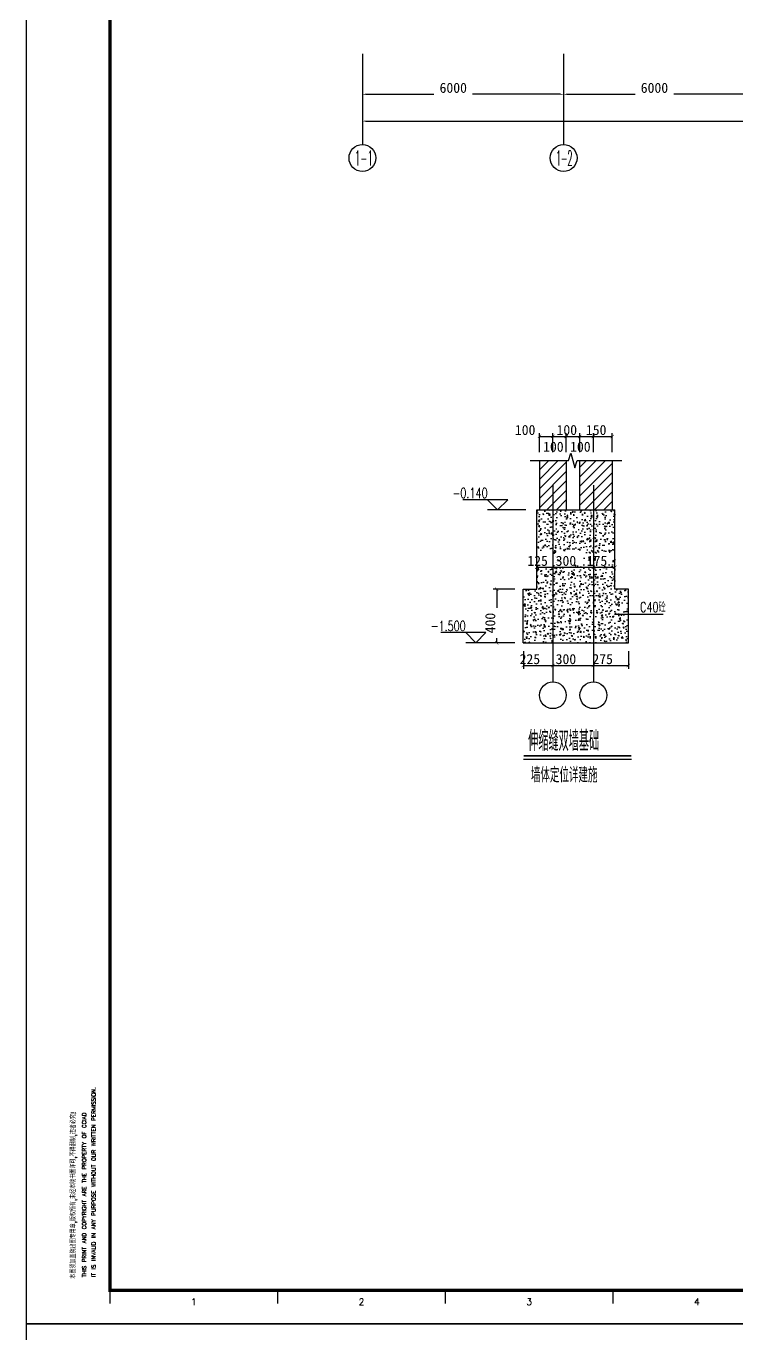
# Model space of a CAD drawing. Header units: inches. Extents: x 18712 to 314639, y 0 to 420500.
# Drawn here: x 18712 to 39906, y 252002 to 290995 of the extents above; entities that cross this region are included whole.
import ezdxf
from ezdxf.enums import TextEntityAlignment as Align
from ezdxf.lldxf.tags import DXFTag

# ---------------------------------------------------------------- set-up
doc = ezdxf.new("R2010")
doc.units = ezdxf.units.IN
doc.header["$LTSCALE"] = 1000
doc.header["$MEASUREMENT"] = 0
doc.layers.get('0').update_dxf_attribs({"true_color": 0xffffff})
for name, color, linetype, true_color in [('AXIS_TEXT', 7, 'Continuous', 0xffffff), ('BASE-JZ', 7, 'Continuous', 0xffffff), ('COLU-HATCH', 7, 'Continuous', 0x5b5b5b), ('DIM', 3, 'Continuous', 0x00ff00), ('DOTE', 1, 'DOTE', 0xff0000), ('HATCH', 7, 'Continuous', 0xd6d6d6), ('TEXT', 7, 'Continuous', 0xffffff), ('THIN', 7, 'Continuous', 0xffffff), ('TK', 7, 'Continuous', 0xffffff), ('ZG-图框层', 4, 'Continuous', 0x00ffff), ('文字', 7, 'Continuous', 0xffffff), ('粗线', 6, 'Continuous', 0xff00ff), ('细线', 7, 'Continuous', 0xffffff)]:
    doc.layers.add(name, color=color, linetype=linetype, true_color=true_color)
doc.styles.add('_TCH_AXIS', font='txt.shx', dxfattribs={"height": 0.2, "bigfont": 'GBCBIG.shx'})
doc.styles.add('CCIAD-图框(会签栏)', font='txt.shx', dxfattribs={"height": 0.2, "bigfont": 'gbcbig.shx'})
doc.styles.add('FromPkpm', font='txt.shx', dxfattribs={"height": 0.2, "bigfont": 'gbcbig.shx'})
doc.styles.add('ISOCP', font='txt.shx', dxfattribs={"height": 0.2, "bigfont": 'gbcbig.shx'})
doc.styles.add('TSSD_Label', font='txt.shx', dxfattribs={"height": 0.2, "bigfont": 'gbcbig.shx'})
doc.styles.add('TSSD_Norm', font='txt.shx', dxfattribs={"height": 0.2, "bigfont": 'gbcbig.shx'})
doc.styles.add('TSSD_Rein', font='txt.shx', dxfattribs={"height": 0.2, "bigfont": 'gbcbig.shx'})
tags = doc.linetypes.add('DOTE', pattern=[2.42, 2, -0.2, 0.02, -0.2]).pattern_tags.tags
tags[10:11] = [DXFTag(74, 4), DXFTag(75, 0), DXFTag(340, '0'), DXFTag(46, 0.0), DXFTag(50, 0.0), DXFTag(44, 0.0), DXFTag(45, 0.0)]
tags[8:9] = [DXFTag(74, 4), DXFTag(75, 0), DXFTag(340, '0'), DXFTag(46, 0.0), DXFTag(50, 0.0), DXFTag(44, 0.0), DXFTag(45, 0.0)]
tags[6:7] = [DXFTag(74, 4), DXFTag(75, 0), DXFTag(340, '0'), DXFTag(46, 0.0), DXFTag(50, 0.0), DXFTag(44, 0.0), DXFTag(45, 0.0)]
tags[4:5] = [DXFTag(74, 4), DXFTag(75, 0), DXFTag(340, '0'), DXFTag(46, 0.0), DXFTag(50, 0.0), DXFTag(44, 0.0), DXFTag(45, 0.0)]
doc.dimstyles.new('TSSD_100_100$0', dxfattribs={"dimtxt": 300, "dimasz": 100, "dimexe": 100, "dimexo": 250, "dimgap": 100, "dimtad": 1, "dimdec": 0, "dimzin": 0, "dimdsep": 46, "dimtxsty": 'Standard', "dimcen": 0, "dimclrd": 256, "dimclre": 256, "dimclrt": 7, "dimadec": 0, "dimazin": 0, "dimtfac": 1, "dimtdec": 4, "dimtix": 1, "dimtmove": 2, "dimatfit": 3, "dimfxl": 1, "dimtolj": 1, "dimtzin": 0, "dimarcsym": 0})
doc.dimstyles.new('TSSD_25_100', dxfattribs={"dimtxt": 300, "dimasz": 100, "dimexe": 100, "dimexo": 250, "dimgap": 100, "dimtad": 1, "dimdec": 0, "dimlfac": 0.25, "dimzin": 0, "dimdsep": 46, "dimtxsty": 'Standard', "dimblk": 'ARCHTICK', "dimblk1": 'ARCHTICK', "dimblk2": 'ARCHTICK', "dimcen": 0, "dimclrd": 256, "dimclre": 256, "dimclrt": 7, "dimadec": 0, "dimazin": 0, "dimtfac": 1, "dimtdec": 4, "dimtix": 1, "dimtmove": 2, "dimatfit": 3, "dimfxl": 1, "dimtolj": 1, "dimtzin": 0, "dimarcsym": 0})
pattern_1 = [(45, (-6046615.59, -1622455.47), (-141.421356, 141.421356), [])]
pattern_2 = [(50, (-6046615.6, -1624716.95), (358.630091, -31.376067), [37.5, -412.5]), (355, (-6046615.6, -1624716.95), (-69.375667, 376.096067), [30, -330]), (100.4514, (-6046585.7, -1624719.56), (289.25469, 344.719771), [31.870095, -350.571056]), (46.1842, (-6046615.6, -1624616.95), (533.620524, -82.759507), [56.25, -618.75]), (96.6356, (-6046571.1, -1624623.84), (467.331353, 487.058935), [47.805144, -525.8565]), (351.1842, (-6046615.6, -1624616.95), (467.330973, 487.0593), [45, -495]), (21, (-6046565.6, -1624641.95), (298.453526, -201.309445), [37.5, -412.5]), (326, (-6046565.6, -1624641.95), (121.657666, 362.575023), [30, -330]), (71.4514, (-6046540.72, -1624658.72), (420.111314, 161.265248), [31.870095, -350.571056]), (37.5, (-6046615.59, -1624716.95), (6.0799277, 166.446927), [0, -326, 0, -335, 0, -331.25]), (7.5, (-6046615.59, -1624716.95), (131.5347687, 197.205856), [0, -191, 0, -318.5, 0, -126.25]), (327.5, (-6046727.09, -1624716.95), (266.911218, -11.277436), [0, -125, 0, -390, 0, -517.5]), (317.5, (-6046777.1, -1624716.95), (291.593085, 50.052491), [0, -162.5, 0, -259, 0, -367.5])]

# ---------------------------------------------------------------- blocks, each defined once
blk = doc.blocks.new('*D361')
at = {"layer": 'Defpoints', "color": 0, "transparency": 16777216}
for p in [(28740, 290169), (34740, 290169), (34740, 288964)]:
    blk.add_point(p, dxfattribs=at)
at = {"layer": 'DIM', "lineweight": -2, "transparency": 16777216}
for p, q in [((28740, 289919), (28740, 288864)), ((34740, 289919), (34740, 288864)), ((28840, 288964), (30874, 288964)), ((34640, 288964), (32024, 288964))]:
    blk.add_line(p, q, dxfattribs=at)
at = {"layer": 'DIM', "transparency": 16777216}
for points in [[(28840, 288981), (28840, 288947), (28740, 288964)], [(34640, 288947), (34640, 288981), (34740, 288964)]]:
    blk.add_solid(points, dxfattribs=at)
at = {"layer": 'DIM', "color": 7, "true_color": 0xffffff, "transparency": 16777216, "insert": (31449, 289154), "char_height": 300, "attachment_point": 5}
blk.add_mtext('\\A1;6000', dxfattribs=at)
blk = doc.blocks.new('*D362')
at = {"layer": 'Defpoints', "color": 0, "transparency": 16777216}
for p in [(34740, 290169), (40740, 290169), (40740, 288964)]:
    blk.add_point(p, dxfattribs=at)
at = {"layer": 'DIM', "lineweight": -2, "transparency": 16777216}
for p, q in [((34740, 289919), (34740, 288864)), ((40740, 289919), (40740, 288864)), ((34840, 288964), (36874, 288964)), ((40640, 288964), (38024, 288964))]:
    blk.add_line(p, q, dxfattribs=at)
at = {"layer": 'DIM', "transparency": 16777216}
for points in [[(34840, 288981), (34840, 288947), (34740, 288964)], [(40640, 288947), (40640, 288981), (40740, 288964)]]:
    blk.add_solid(points, dxfattribs=at)
at = {"layer": 'DIM', "color": 7, "true_color": 0xffffff, "transparency": 16777216, "insert": (37449, 289154), "char_height": 300, "attachment_point": 5}
blk.add_mtext('\\A1;6000', dxfattribs=at)
blk = doc.blocks.new('*D373')
at = {"layer": 'Defpoints', "color": 0, "transparency": 16777216}
for p in [(28740, 290169), (87960, 290169), (87960, 288164)]:
    blk.add_point(p, dxfattribs=at)
at = {"layer": 'DIM', "lineweight": -2, "transparency": 16777216}
for p, q in [((28740, 289919), (28740, 288064)), ((87960, 289919), (87960, 288064)), ((28840, 288164), (57162, 288164)), ((87860, 288164), (58712, 288164))]:
    blk.add_line(p, q, dxfattribs=at)
at = {"layer": 'DIM', "transparency": 16777216}
for points in [[(28840, 288181), (28840, 288147), (28740, 288164)], [(87860, 288147), (87860, 288181), (87960, 288164)]]:
    blk.add_solid(points, dxfattribs=at)
at = {"layer": 'DIM', "color": 7, "true_color": 0xffffff, "transparency": 16777216, "insert": (57937, 288354), "char_height": 300, "attachment_point": 5}
blk.add_mtext('\\A1;59220', dxfattribs=at)
blk = doc.blocks.new('_AXISO')
at = {"lineweight": -3}
blk.add_circle((0, 0), 0.5, dxfattribs=at)
blk = doc.blocks.new('_ArchTick')
at = {"color": 0, "linetype": 'ByBlock', "const_width": 0.15}
blk.add_lwpolyline([(-0.5, -0.5), (0.5, 0.5)], dxfattribs=at)
blk = doc.blocks.new('*D609')
at = {"layer": 'Defpoints', "color": 0, "transparency": 16777216}
for p in [(32744, 274210), (33539, 274210), (33539, 272610)]:
    blk.add_point(p, dxfattribs=at)
at = {"layer": 'DIM', "lineweight": -2, "transparency": 16777216}
for p, q in [((33289, 274210), (32644, 274210)), ((32744, 274210), (32744, 273646)), ((33289, 272610), (32644, 272610)), ((32744, 272610), (32744, 272746))]:
    blk.add_line(p, q, dxfattribs=at)
at = {"layer": 'DIM', "lineweight": -2, "transparency": 16777216, "xscale": 100, "yscale": 100, "zscale": 100}
for p, rotation in [((32744, 274210), 90), ((32744, 272610), 270)]:
    blk.add_blockref('_ArchTick', p, dxfattribs=dict(at, rotation=rotation))
at = {"layer": 'DIM', "color": 7, "true_color": 0xffffff, "transparency": 16777216, "insert": (32554, 273196), "char_height": 300, "attachment_point": 5, "rotation": 90}
blk.add_mtext('\\A1;400', dxfattribs=at)
blk = doc.blocks.new('*D610')
at = {"layer": 'Defpoints', "color": 0, "transparency": 16777216}
for p in [(34418, 278762), (34019, 278040), (34418, 278040)]:
    blk.add_point(p, dxfattribs=at)
at = {"layer": 'DIM', "lineweight": -2, "transparency": 16777216}
for p, q in [((34019, 278290), (34019, 278862)), ((34418, 278290), (34418, 278862)), ((34019, 278762), (34418, 278762))]:
    blk.add_line(p, q, dxfattribs=at)
at = {"layer": 'DIM', "lineweight": -2, "transparency": 16777216, "xscale": 100, "yscale": 100, "zscale": 100, "rotation": 180}
blk.add_blockref('_ArchTick', (34019, 278762), dxfattribs=at)
at = {"layer": 'DIM', "lineweight": -2, "transparency": 16777216, "xscale": 100, "yscale": 100, "zscale": 100}
blk.add_blockref('_ArchTick', (34418, 278762), dxfattribs=at)
at = {"layer": 'DIM', "color": 7, "true_color": 0xffffff, "transparency": 16777216, "insert": (33593, 278952), "char_height": 300, "attachment_point": 5}
blk.add_mtext('\\A1;100', dxfattribs=at)
blk = doc.blocks.new('*D611')
at = {"layer": 'Defpoints', "color": 0, "transparency": 16777216}
for p in [(35219, 278762), (34819, 278040), (35219, 278040)]:
    blk.add_point(p, dxfattribs=at)
at = {"layer": 'DIM', "lineweight": -2, "transparency": 16777216}
for p, q in [((34819, 278290), (34819, 278862)), ((35219, 278290), (35219, 278862)), ((34819, 278762), (35219, 278762))]:
    blk.add_line(p, q, dxfattribs=at)
at = {"layer": 'DIM', "lineweight": -2, "transparency": 16777216, "xscale": 100, "yscale": 100, "zscale": 100}
blk.add_blockref('_ArchTick', (34819, 278762), dxfattribs=at)
at = {"layer": 'DIM', "lineweight": -2, "transparency": 16777216, "xscale": 100, "yscale": 100, "zscale": 100, "rotation": 180}
blk.add_blockref('_ArchTick', (35219, 278762), dxfattribs=at)
at = {"layer": 'DIM', "color": 7, "true_color": 0xffffff, "transparency": 16777216, "insert": (34835, 278952), "char_height": 300, "attachment_point": 5}
blk.add_mtext('\\A1;100', dxfattribs=at)
blk = doc.blocks.new('*D612')
at = {"layer": 'Defpoints', "color": 0, "transparency": 16777216}
for p in [(35628, 278762), (35219, 278040), (35628, 278040)]:
    blk.add_point(p, dxfattribs=at)
at = {"layer": 'DIM', "lineweight": -2, "transparency": 16777216}
for p, q in [((35219, 278290), (35219, 278862)), ((35628, 278290), (35628, 278862)), ((35219, 278762), (35628, 278762))]:
    blk.add_line(p, q, dxfattribs=at)
at = {"layer": 'DIM', "lineweight": -2, "transparency": 16777216, "xscale": 100, "yscale": 100, "zscale": 100, "rotation": 180}
blk.add_blockref('_ArchTick', (35219, 278762), dxfattribs=at)
at = {"layer": 'DIM', "lineweight": -2, "transparency": 16777216, "xscale": 100, "yscale": 100, "zscale": 100}
blk.add_blockref('_ArchTick', (35628, 278762), dxfattribs=at)
at = {"layer": 'DIM', "color": 7, "true_color": 0xffffff, "transparency": 16777216, "insert": (35240, 278452), "char_height": 300, "attachment_point": 5}
blk.add_mtext('\\A1;100', dxfattribs=at)
blk = doc.blocks.new('*D613')
at = {"layer": 'Defpoints', "color": 0, "transparency": 16777216}
for p in [(33939, 275068), (34419, 275068), (34419, 274860)]:
    blk.add_point(p, dxfattribs=at)
at = {"layer": 'DIM', "lineweight": -2, "transparency": 16777216}
for p, q in [((33939, 274860), (34419, 274860)), ((33939, 274818), (33939, 274760)), ((34419, 274818), (34419, 274760))]:
    blk.add_line(p, q, dxfattribs=at)
at = {"layer": 'DIM', "lineweight": -2, "transparency": 16777216, "xscale": 100, "yscale": 100, "zscale": 100}
blk.add_blockref('_ArchTick', (33939, 274860), dxfattribs=at)
at = {"layer": 'DIM', "lineweight": -2, "transparency": 16777216, "xscale": 100, "yscale": 100, "zscale": 100, "rotation": 180}
blk.add_blockref('_ArchTick', (34419, 274860), dxfattribs=at)
at = {"layer": 'DIM', "color": 7, "true_color": 0xffffff, "transparency": 16777216, "insert": (33965, 275050), "char_height": 300, "attachment_point": 5}
blk.add_mtext('\\A1;125', dxfattribs=at)
blk = doc.blocks.new('*D614')
at = {"layer": 'Defpoints', "color": 0, "transparency": 16777216}
for p in [(35628, 275068), (36272, 275068), (36272, 274860)]:
    blk.add_point(p, dxfattribs=at)
at = {"layer": 'DIM', "lineweight": -2, "transparency": 16777216}
for p, q in [((35628, 274860), (36272, 274860)), ((35628, 274818), (35628, 274760)), ((36272, 274818), (36272, 274760))]:
    blk.add_line(p, q, dxfattribs=at)
at = {"layer": 'DIM', "lineweight": -2, "transparency": 16777216, "xscale": 100, "yscale": 100, "zscale": 100}
blk.add_blockref('_ArchTick', (35628, 274860), dxfattribs=at)
at = {"layer": 'DIM', "lineweight": -2, "transparency": 16777216, "xscale": 100, "yscale": 100, "zscale": 100, "rotation": 180}
blk.add_blockref('_ArchTick', (36272, 274860), dxfattribs=at)
at = {"layer": 'DIM', "color": 7, "true_color": 0xffffff, "transparency": 16777216, "insert": (35736, 275050), "char_height": 300, "attachment_point": 5}
blk.add_mtext('\\A1;175', dxfattribs=at)
blk = doc.blocks.new('*D615')
at = {"layer": 'Defpoints', "color": 0, "transparency": 16777216}
for p in [(33539, 272610), (34419, 272610), (34419, 271930)]:
    blk.add_point(p, dxfattribs=at)
at = {"layer": 'DIM', "lineweight": -2, "transparency": 16777216}
for p, q in [((33539, 272360), (33539, 271830)), ((34419, 272360), (34419, 271830)), ((33539, 271930), (34419, 271930))]:
    blk.add_line(p, q, dxfattribs=at)
at = {"layer": 'DIM', "lineweight": -2, "transparency": 16777216, "xscale": 100, "yscale": 100, "zscale": 100}
blk.add_blockref('_ArchTick', (33539, 271930), dxfattribs=at)
at = {"layer": 'DIM', "lineweight": -2, "transparency": 16777216, "xscale": 100, "yscale": 100, "zscale": 100, "rotation": 180}
blk.add_blockref('_ArchTick', (34419, 271930), dxfattribs=at)
at = {"layer": 'DIM', "color": 7, "true_color": 0xffffff, "transparency": 16777216, "insert": (33734, 272120), "char_height": 300, "attachment_point": 5}
blk.add_mtext('\\A1;225', dxfattribs=at)
blk = doc.blocks.new('*D616')
at = {"layer": 'Defpoints', "color": 0, "transparency": 16777216}
for p in [(34419, 272610), (35628, 272610), (35628, 271930)]:
    blk.add_point(p, dxfattribs=at)
at = {"layer": 'DIM', "lineweight": -2, "transparency": 16777216}
for p, q in [((34419, 272360), (34419, 271830)), ((35628, 272360), (35628, 271830)), ((34419, 271930), (35628, 271930))]:
    blk.add_line(p, q, dxfattribs=at)
at = {"layer": 'DIM', "lineweight": -2, "transparency": 16777216, "xscale": 100, "yscale": 100, "zscale": 100}
blk.add_blockref('_ArchTick', (34419, 271930), dxfattribs=at)
at = {"layer": 'DIM', "lineweight": -2, "transparency": 16777216, "xscale": 100, "yscale": 100, "zscale": 100, "rotation": 180}
blk.add_blockref('_ArchTick', (35628, 271930), dxfattribs=at)
at = {"layer": 'DIM', "color": 7, "true_color": 0xffffff, "transparency": 16777216, "insert": (34809, 272120), "char_height": 300, "attachment_point": 5}
blk.add_mtext('\\A1;300', dxfattribs=at)
blk = doc.blocks.new('*D617')
at = {"layer": 'Defpoints', "color": 0, "transparency": 16777216}
for p in [(34819, 278762), (34418, 278040), (34819, 278040)]:
    blk.add_point(p, dxfattribs=at)
at = {"layer": 'DIM', "lineweight": -2, "transparency": 16777216}
for p, q in [((34418, 278290), (34418, 278862)), ((34819, 278290), (34819, 278862)), ((34418, 278762), (34819, 278762))]:
    blk.add_line(p, q, dxfattribs=at)
at = {"layer": 'DIM', "lineweight": -2, "transparency": 16777216, "xscale": 100, "yscale": 100, "zscale": 100, "rotation": 180}
blk.add_blockref('_ArchTick', (34418, 278762), dxfattribs=at)
at = {"layer": 'DIM', "lineweight": -2, "transparency": 16777216, "xscale": 100, "yscale": 100, "zscale": 100}
blk.add_blockref('_ArchTick', (34819, 278762), dxfattribs=at)
at = {"layer": 'DIM', "color": 7, "true_color": 0xffffff, "transparency": 16777216, "insert": (34435, 278452), "char_height": 300, "attachment_point": 5}
blk.add_mtext('\\A1;100', dxfattribs=at)
blk = doc.blocks.new('*D618')
at = {"layer": 'Defpoints', "color": 0, "transparency": 16777216}
for p in [(35628, 272610), (36672, 272610), (36672, 271930)]:
    blk.add_point(p, dxfattribs=at)
at = {"layer": 'DIM', "lineweight": -2, "transparency": 16777216}
for p, q in [((35628, 272360), (35628, 271830)), ((36672, 272360), (36672, 271830)), ((35628, 271930), (36672, 271930))]:
    blk.add_line(p, q, dxfattribs=at)
at = {"layer": 'DIM', "lineweight": -2, "transparency": 16777216, "xscale": 100, "yscale": 100, "zscale": 100}
blk.add_blockref('_ArchTick', (35628, 271930), dxfattribs=at)
at = {"layer": 'DIM', "lineweight": -2, "transparency": 16777216, "xscale": 100, "yscale": 100, "zscale": 100, "rotation": 180}
blk.add_blockref('_ArchTick', (36672, 271930), dxfattribs=at)
at = {"layer": 'DIM', "color": 7, "true_color": 0xffffff, "transparency": 16777216, "insert": (35905, 272120), "char_height": 300, "attachment_point": 5}
blk.add_mtext('\\A1;275', dxfattribs=at)
blk = doc.blocks.new('*D619')
at = {"layer": 'Defpoints', "color": 0, "transparency": 16777216}
for p in [(36192, 278762), (35628, 278040), (36192, 278040)]:
    blk.add_point(p, dxfattribs=at)
at = {"layer": 'DIM', "lineweight": -2, "transparency": 16777216}
for p, q in [((35628, 278290), (35628, 278862)), ((36192, 278290), (36192, 278862)), ((35628, 278762), (36192, 278762))]:
    blk.add_line(p, q, dxfattribs=at)
at = {"layer": 'DIM', "lineweight": -2, "transparency": 16777216, "xscale": 100, "yscale": 100, "zscale": 100}
blk.add_blockref('_ArchTick', (35628, 278762), dxfattribs=at)
at = {"layer": 'DIM', "lineweight": -2, "transparency": 16777216, "xscale": 100, "yscale": 100, "zscale": 100, "rotation": 180}
blk.add_blockref('_ArchTick', (36192, 278762), dxfattribs=at)
at = {"layer": 'DIM', "color": 7, "true_color": 0xffffff, "transparency": 16777216, "insert": (35711, 278952), "char_height": 300, "attachment_point": 5}
blk.add_mtext('\\A1;150', dxfattribs=at)
blk = doc.blocks.new('*D620')
at = {"layer": 'Defpoints', "color": 0, "transparency": 16777216}
for p in [(34419, 275068), (35628, 275068), (35628, 274860)]:
    blk.add_point(p, dxfattribs=at)
at = {"layer": 'DIM', "lineweight": -2, "transparency": 16777216}
for p, q in [((34419, 274860), (35628, 274860)), ((34419, 274818), (34419, 274760)), ((35628, 274818), (35628, 274760))]:
    blk.add_line(p, q, dxfattribs=at)
at = {"layer": 'DIM', "lineweight": -2, "transparency": 16777216, "xscale": 100, "yscale": 100, "zscale": 100}
blk.add_blockref('_ArchTick', (34419, 274860), dxfattribs=at)
at = {"layer": 'DIM', "lineweight": -2, "transparency": 16777216, "xscale": 100, "yscale": 100, "zscale": 100, "rotation": 180}
blk.add_blockref('_ArchTick', (35628, 274860), dxfattribs=at)
at = {"layer": 'DIM', "color": 7, "true_color": 0xffffff, "transparency": 16777216, "insert": (34809, 275050), "char_height": 300, "attachment_point": 5}
blk.add_mtext('\\A1;300', dxfattribs=at)

msp = doc.modelspace()

# ---------------------------------------------------------------- hatches: boundary and pattern name
at = {"layer": 'HATCH'}
h = msp.add_hatch(dxfattribs=at)
h.set_pattern_fill('METAL', color=256, scale=32258, angle=45, style=0)
h.set_pattern_definition(pattern_1)
h.paths.add_polyline_path([(34818.8, 278040.3), (34018.8, 278040.3), (34018.8, 276573.8), (34818.8, 276573.8)], flags=0)
h = msp.add_hatch(dxfattribs=at)
h.set_pattern_fill('METAL', color=256, scale=32258, angle=45, style=0)
h.set_pattern_definition(pattern_1)
h.paths.add_polyline_path([(36191.8, 278040.3), (35218.8, 278040.3), (35218.8, 276573.8), (36191.8, 276573.8)], flags=0)
h = msp.add_hatch(dxfattribs=at)
h.set_pattern_fill('CONCRETE', color=256, scale=32258, angle=317.5, style=0)
h.set_pattern_definition(pattern_2)
h.paths.add_polyline_path([(34418.8, 276573.8), (33938.8, 276573.8), (33938.8, 274210.2), (33538.8, 274210.2), (33538.8, 272610.2), (34418.8, 272610.2)], flags=0)
h.paths.add_polyline_path([(33966.2, 274914.9), (34388.2, 274914.9), (34388.2, 275340.9), (33966.2, 275340.9)], flags=0)
h = msp.add_hatch(dxfattribs=at)
h.set_pattern_fill('CONCRETE', color=256, scale=32258, angle=317.5, style=0)
h.set_pattern_definition(pattern_2)
h.paths.add_polyline_path([(35618.8, 276573.8), (34418.8, 276573.8), (34418.8, 272610.2), (35618.8, 272610.2)], flags=0)
h.paths.add_polyline_path([(34696.2, 275307.1), (34696.2, 274932.1), (35326.8, 274932.1), (35326.8, 275307.1)], flags=0)
h = msp.add_hatch(dxfattribs=at)
h.set_pattern_fill('CONCRETE', color=256, scale=32258, angle=317.5, style=0)
h.set_pattern_definition([(50, (-6046442.6, -1624716.95), (358.630091, -31.376067), [37.5, -412.5]), (355, (-6046442.6, -1624716.95), (-69.375667, 376.096067), [30, -330]), (100.4514, (-6046412.7, -1624719.56), (289.25469, 344.719771), [31.870095, -350.571056]), (46.1842, (-6046442.6, -1624616.95), (533.620524, -82.759507), [56.25, -618.75]), (96.6356, (-6046398.1, -1624623.84), (467.331353, 487.058935), [47.805144, -525.8565]), (351.1842, (-6046442.6, -1624616.95), (467.330973, 487.0593), [45, -495]), (21, (-6046392.6, -1624641.95), (298.453526, -201.309445), [37.5, -412.5]), (326, (-6046392.6, -1624641.95), (121.657666, 362.575023), [30, -330]), (71.4514, (-6046367.72, -1624658.72), (420.111314, 161.265248), [31.870095, -350.571056]), (37.5, (-6046442.59, -1624716.95), (6.0799277, 166.446927), [0, -326, 0, -335, 0, -331.25]), (7.5, (-6046442.59, -1624716.95), (131.5347687, 197.205856), [0, -191, 0, -318.5, 0, -126.25]), (327.5, (-6046554.09, -1624716.95), (266.911218, -11.277436), [0, -125, 0, -390, 0, -517.5]), (317.5, (-6046604.1, -1624716.95), (291.593085, 50.052491), [0, -162.5, 0, -259, 0, -367.5])])
h.paths.add_polyline_path([(36671.8, 274210.2), (36271.8, 274210.2), (36271.8, 276573.8), (35627.8, 276573.8), (35627.8, 272610.2), (36671.8, 272610.2)], flags=0)
h.paths.add_polyline_path([(35701.2, 274933.9), (36202.2, 274933.9), (36202.2, 275275.9), (35701.2, 275275.9)], flags=0)

# ---------------------------------------------------------------- linework, layer by layer
at = {"lineweight": -3}
for centre in [(34418.8, 271044.3), (35627.8, 271044.3)]:
    msp.add_circle(centre, 400, dxfattribs=at)
at = {"layer": 'COLU-HATCH', "lineweight": 25}
for p, q in [((34018.8, 278040.3), (34018.8, 276573.8)), ((34818.8, 278040.3), (34818.8, 276573.8)), ((35218.8, 278040.3), (35218.8, 276573.8)), ((36191.8, 278040.3), (36191.8, 276573.8)), ((33938.8, 274210.2), (33938.8, 276573.8)), ((33938.8, 276573.8), (36271.8, 276573.8)), ((36271.8, 274210.2), (36271.8, 276573.8)), ((33538.8, 272610.2), (33538.8, 274210.2)), ((33538.8, 274210.2), (33938.8, 274210.2)), ((36671.8, 274210.2), (36271.8, 274210.2)), ((36671.8, 272610.2), (36671.8, 274210.2)), ((37711, 273456.3), (36253.6, 273456.3)), ((33538.8, 272610.2), (36671.8, 272610.2))]:
    msp.add_line(p, q, dxfattribs=at)
at = {"layer": 'DIM', "lineweight": -3}
for p, q in [((28740.2, 290168.9), (28740.2, 287463.9)), ((34740.2, 290168.9), (34740.2, 287463.9))]:
    msp.add_line(p, q, dxfattribs=at)
at = {"layer": 'DOTE', "lineweight": -3}
for p, q in [((34418.8, 277307), (34418.8, 271444.3)), ((35627.8, 277307), (35627.8, 271444.3))]:
    msp.add_line(p, q, dxfattribs=at)
at = {"layer": 'THIN', "lineweight": -3}
for p, q in [((32472.7, 276873.8), (31732.3, 276873.8)), ((32772.7, 276573.8), (32472.7, 276873.8)), ((33072.7, 276873.8), (32472.7, 276873.8)), ((32772.7, 276573.8), (33072.7, 276873.8)), ((33616.6, 276573.8), (32472.7, 276573.8)), ((31822.7, 272910.2), (31082.3, 272910.2)), ((32122.7, 272610.2), (31822.7, 272910.2)), ((32422.7, 272910.2), (31822.7, 272910.2)), ((32966.6, 272610.2), (31822.7, 272610.2)), ((32122.7, 272610.2), (32422.7, 272910.2))]:
    msp.add_line(p, q, dxfattribs=at)
msp.add_lwpolyline([(33738.8, 278040.3), (34888.8, 278040.3), (34958.8, 278260.3), (35078.8, 277820.3), (35148.8, 278040.3), (36471.8, 278040.3)], dxfattribs=at)
at = {"layer": 'TK', "lineweight": -3}
for p, q in [((21212.2, 253691.3), (21212.2, 253300)), ((21212.2, 253300), (21212.2, 252908.7)), ((26212.2, 253300), (26212.2, 252908.7)), ((31212.2, 253300), (31212.2, 252908.7)), ((36212.2, 253300), (36212.2, 252908.7))]:
    msp.add_line(p, q, dxfattribs=at)
for points in [[(18712.2, 336400), (18712.2, 252300), (137612.2, 252300), (137612.2, 336400)], [(18712.2, 252300), (18712.2, 168200), (137612.2, 168200), (137612.2, 252300)]]:
    msp.add_lwpolyline(points, close=True, dxfattribs=at)
at = {"layer": 'TK', "lineweight": -3, "const_width": 100}
msp.add_lwpolyline([(21212.2, 335400), (21212.2, 253300), (136612.2, 253300), (136612.2, 335400)], close=True, dxfattribs=at)
at = {"layer": 'ZG-图框层', "lineweight": -3}
for points in [[(18712.2, 252300), (137612.2, 252300), (137612.2, 336400), (18712.2, 336400)], [(18712.2, 168200), (137612.2, 168200), (137612.2, 252300), (18712.2, 252300)]]:
    msp.add_lwpolyline(points, close=True, dxfattribs=at)
at = {"layer": 'ZG-图框层', "lineweight": -3, "const_width": 100}
msp.add_lwpolyline([(21212.2, 253300), (136612.2, 253300), (136612.2, 335400), (21212.2, 335400)], close=True, dxfattribs=at)
at = {"layer": '粗线', "lineweight": -3, "const_width": 50}
msp.add_lwpolyline([(33546, 269233.9), (36762.4, 269233.9)], dxfattribs=at)
at = {"layer": '细线', "lineweight": -3}
msp.add_lwpolyline([(33546, 269133.9), (36762.4, 269133.9)], dxfattribs=at)

# ---------------------------------------------------------------- block references
at = {"layer": 'DIM'}
ref = msp.add_blockref('_AXISO', (28740.2, 287063.9), dxfattribs=dict(at, xscale=800, yscale=800))
ref.add_attrib('A', '1-1', (28513.9, 286837.6), dxfattribs={"layer": 'AXIS_TEXT', "height": 452.55, "style": '_TCH_AXIS', "width": 0.42})
ref = msp.add_blockref('_AXISO', (34740.2, 287063.9), dxfattribs=dict(at, xscale=800, yscale=800))
ref.add_attrib('A', '1-2', (34513.9, 286837.6), dxfattribs={"layer": 'AXIS_TEXT', "height": 452.55, "style": '_TCH_AXIS', "width": 0.381818})

# ---------------------------------------------------------------- texts
at = {"layer": 'BASE-JZ', "color": 6, "true_color": 0xff00ff, "style": 'FromPkpm', "width": 0.7}
msp.add_text('C40砼', height=300, dxfattribs=at).set_placement((37021.8, 273524.2))
at = {"layer": 'TEXT', "color": 0, "style": 'TSSD_Rein', "width": 0.7}
msp.add_text('墙体定位详建施', height=450, dxfattribs=at).set_placement((33764.9, 268441.8))
at = {"layer": 'THIN', "style": 'TSSD_Label', "width": 0.7}
for s, p in [('-0.140', (32472.7, 276923.8)), ('-1.500', (31822.7, 272960.2))]:
    msp.add_text(s, height=300, dxfattribs=at).set_placement(p, align=Align.RIGHT)
at = {"layer": 'TK', "style": 'CCIAD-图框(会签栏)'}
for s, height, p in [('IT IS INVALID IN ANY PURPOSE WITHOUT OUR WRITTEN PERMISSION.', 120, (20783.7, 253691.1)), ('THIS PRINT AND COPYRIGHT ARE THE PROPERTY OF CCIAD', 120, (20502.6, 253691.1)), ('本图须加盖院出图专用章,版权所有,未经本院书面许可,不得翻制,违者必究!', 150, (20189.9, 253648.8))]:
    msp.add_text(s, height=height, rotation=90, dxfattribs=at).set_placement(p)
at = {"layer": 'TK', "style": 'ISOCP'}
for s, p in [('1', (23712.2, 252958.7)), ('2', (28712.2, 252958.7)), ('3', (33712.2, 252958.7)), ('4', (38712.2, 252958.7))]:
    msp.add_text(s, height=200, dxfattribs=at).set_placement(p, align=Align.MIDDLE_CENTER)
at = {"layer": '文字', "style": 'TSSD_Norm', "width": 0.7}
msp.add_text('伸缩缝双墙基础', height=600, dxfattribs=at).set_placement((33683.7, 269381.9))

# ---------------------------------------------------------------- dimensions: what is measured, and where the dimension line sits
at = {"layer": 'DIM'}
for base, p1, p2, angle, text, dimstyle, override, picture, middle, dimtype in [((34740.2, 288963.9), (28740.2, 290168.9), (34740.2, 290168.9), 0, '6000', 'TSSD_100_100$0', {"dimscale": 1, "dimlfac": 1}, '*D361', (31449.5, 289153.9), 161), ((87960.2, 288163.9), (28740.2, 290168.9), (87960.2, 290168.9), 0, '59220', 'TSSD_100_100$0', {"dimscale": 1, "dimlfac": 1}, '*D373', (57937.1, 288353.9), 161), ((40740.2, 288963.9), (34740.2, 290168.9), (40740.2, 290168.9), 0, '6000', 'TSSD_100_100$0', {"dimscale": 1, "dimlfac": 1}, '*D362', (37449.5, 289153.9), 161), ((34418.8, 274860.1), (33938.8, 275067.8), (34418.8, 275067.8), 180, '125', 'TSSD_25_100', {"dimscale": 1, "dimlfac": 0.25}, '*D613', (33964.6, 275050.1), 160), ((35627.8, 274860.1), (34418.8, 275067.8), (35627.8, 275067.8), 180, '300', 'TSSD_25_100', {"dimscale": 1, "dimlfac": 0.25}, '*D620', (34809.1, 275050.1), 160), ((36271.8, 274860.1), (35627.8, 275067.8), (36271.8, 275067.8), 180, '175', 'TSSD_25_100', {"dimscale": 1, "dimlfac": 0.25}, '*D614', (35735.6, 275050.1), 160), ((32744.3, 274210.2), (33538.8, 272610.2), (33538.8, 274210.2), 90, '400', 'TSSD_25_100', {"dimscale": 1, "dimlfac": 0.25}, '*D609', (32554.3, 273196), 160), ((34418.8, 271930.5), (33538.8, 272610.2), (34418.8, 272610.2), 180, '225', 'TSSD_25_100', {"dimscale": 1, "dimlfac": 0.25}, '*D615', (33734, 272120.5), 160), ((35627.8, 271930.5), (34418.8, 272610.2), (35627.8, 272610.2), 180, '300', 'TSSD_25_100', {"dimscale": 1, "dimlfac": 0.25}, '*D616', (34809.1, 272120.5), 160), ((36671.8, 271930.5), (35627.8, 272610.2), (36671.8, 272610.2), 180, '275', 'TSSD_25_100', {"dimscale": 1, "dimlfac": 0.25}, '*D618', (35905, 272120.5), 160)]:
    dim = msp.add_linear_dim(base=base, p1=p1, p2=p2, angle=angle, text=text, dimstyle=dimstyle, override=override, dxfattribs=at)
    dim.commit()
    dim.dimension.update_dxf_attribs({"geometry": picture, "text_midpoint": middle, "dimtype": dimtype})
for base, p1, p2, text, picture, middle in [((34418.2, 278761.9), (34018.8, 278040.3), (34418.2, 278040.3), '100', '*D610', (33593.3, 278951.9)), ((34818.8, 278761.9), (34418.2, 278040.3), (34818.8, 278040.3), '100', '*D617', (34434.9, 278451.9)), ((35218.8, 278761.9), (34818.8, 278040.3), (35218.8, 278040.3), '100', '*D611', (34835.2, 278951.9)), ((35627.8, 278761.9), (35218.8, 278040.3), (35627.8, 278040.3), '100', '*D612', (35239.7, 278451.9)), ((36191.8, 278761.9), (35627.8, 278040.3), (36191.8, 278040.3), '150', '*D619', (35710.9, 278951.9))]:
    dim = msp.add_linear_dim(base=base, p1=p1, p2=p2, text=text, dimstyle='TSSD_25_100', override={"dimscale": 1, "dimlfac": 0.25}, dxfattribs=at)
    dim.commit()
    dim.dimension.update_dxf_attribs({"geometry": picture, "text_midpoint": middle, "dimtype": 160})

doc.saveas('drawing.dxf')
